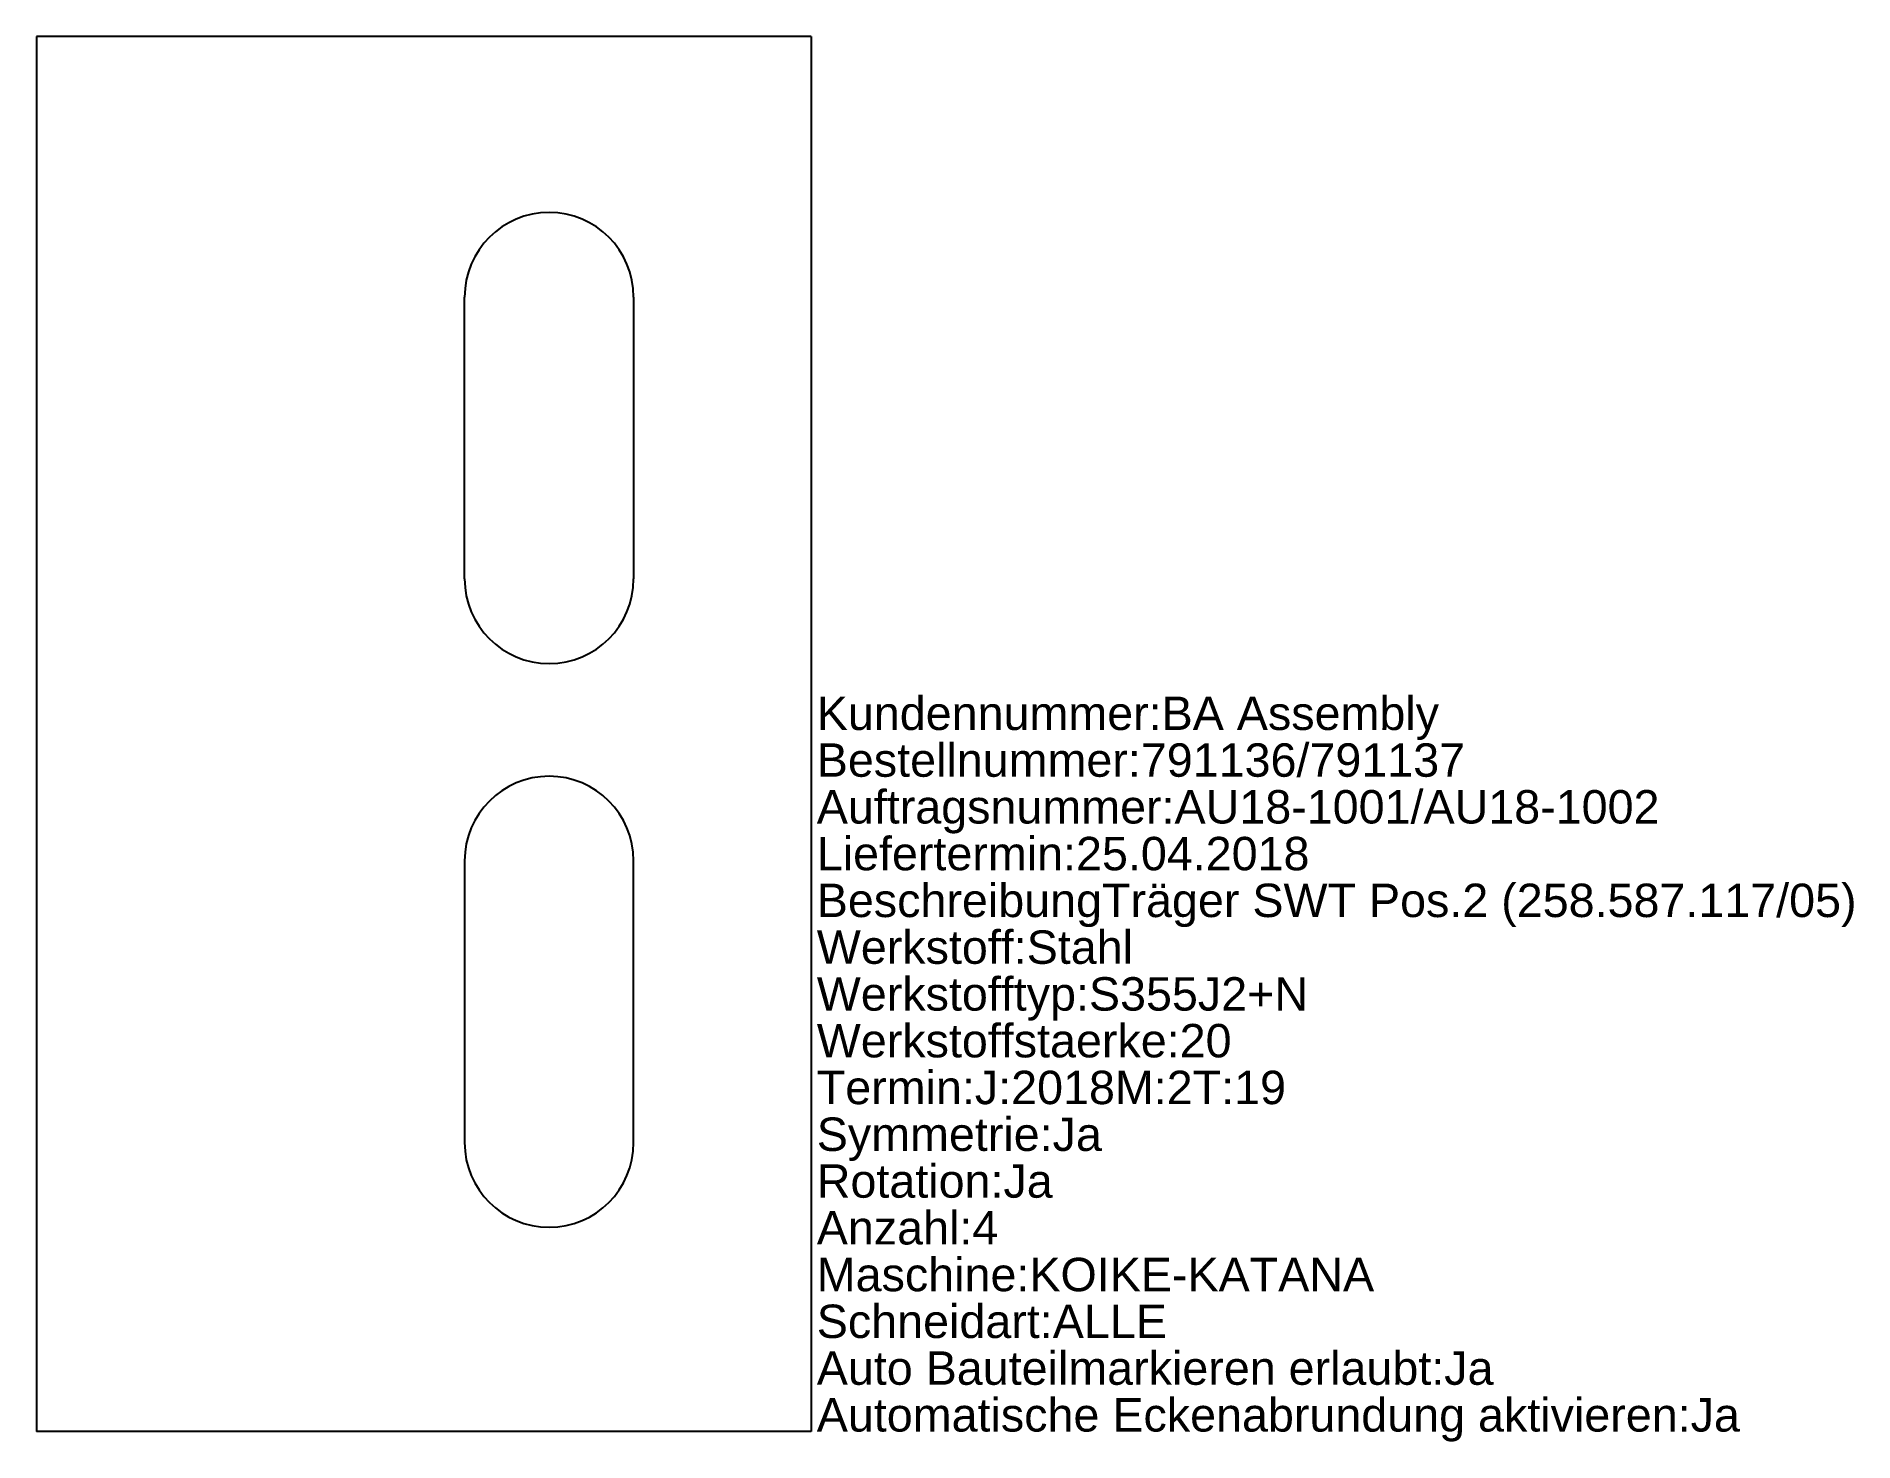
# Model space of a CAD drawing. Extents: x 725 to 1370, y 207 to 706.
import ezdxf

# ---------------------------------------------------------------- set-up
doc = ezdxf.new("R2010")
doc.units = 0
doc.layers.add('Bemassung', color=7, linetype='CONTINUOUS')
doc.layers.add('Schneiden_Uhrzeiger', color=7, linetype='CONTINUOUS')
doc.styles.add('Bemaßung', font='', dxfattribs={"height": 10})
doc.styles.get('Bemaßung').set_extended_font_data('Arial')

msp = doc.modelspace()

# ---------------------------------------------------------------- linework, layer by layer
at = {"layer": 'Schneiden_Uhrzeiger', "color": 93, "linetype": 'CONTINUOUS'}
for p, q in [((999.88, 706.07), (724.88, 706.07)), ((724.88, 706.07), (724.88, 211.07)), ((999.88, 706.07), (999.88, 211.07)), ((876.88, 513.57), (876.88, 613.57)), ((936.88, 613.57), (936.88, 513.57)), ((876.88, 413.57), (876.88, 313.57)), ((936.88, 313.57), (936.88, 413.57)), ((999.88, 211.07), (724.88, 211.07))]:
    msp.add_line(p, q, dxfattribs=at)
for centre, start, end in [((906.88, 613.57), 0, 180), ((906.88, 513.57), 180, 360), ((906.88, 413.57), 0, 180), ((906.88, 313.57), 180, 360)]:
    msp.add_arc(centre, 30, start, end, dxfattribs=at)

# ---------------------------------------------------------------- texts
at = {"layer": 'Bemassung', "color": 7, "style": 'Bemaßung'}
for s, height, p in [('Kundennummer:BA Assembly', 11.8532, (1001.88, 459.99)), ('Bestellnummer:791136/791137', 11.8532, (1001.88, 443.39)), ('Auftragsnummer:AU18-1001/AU18-1002', 11.8532, (1001.88, 426.8)), ('Liefertermin:25.04.2018', 11.8532, (1001.88, 410.21)), ('BeschreibungTräger SWT Pos.2 (258.587.117/05)', 11.8532, (1001.88, 393.61)), ('Werkstoff:Stahl', 11.8532, (1001.88, 377.02)), ('Werkstofftyp:S355J2+N', 11.8532, (1001.88, 360.42)), ('Werkstoffstaerke:20', 11.8532, (1001.88, 343.83)), ('Termin:J:2018M:2T:19', 11.8532, (1001.88, 327.23)), ('Symmetrie:Ja', 11.8532, (1001.88, 310.64)), ('Rotation:Ja', 11.8532, (1001.88, 294.04)), ('Anzahl:4', 11.853, (1001.88, 277.45)), ('Maschine:KOIKE-KATANA', 11.8532, (1001.88, 260.86)), ('Schneidart:ALLE', 11.8532, (1001.88, 244.26)), ('Auto Bauteilmarkieren erlaubt:Ja', 11.8532, (1001.88, 227.67)), ('Automatische Eckenabrundung aktivieren:Ja', 11.8532, (1001.88, 211.07))]:
    msp.add_text(s, height=height, dxfattribs=at).set_placement(p)

doc.saveas('drawing.dxf')
